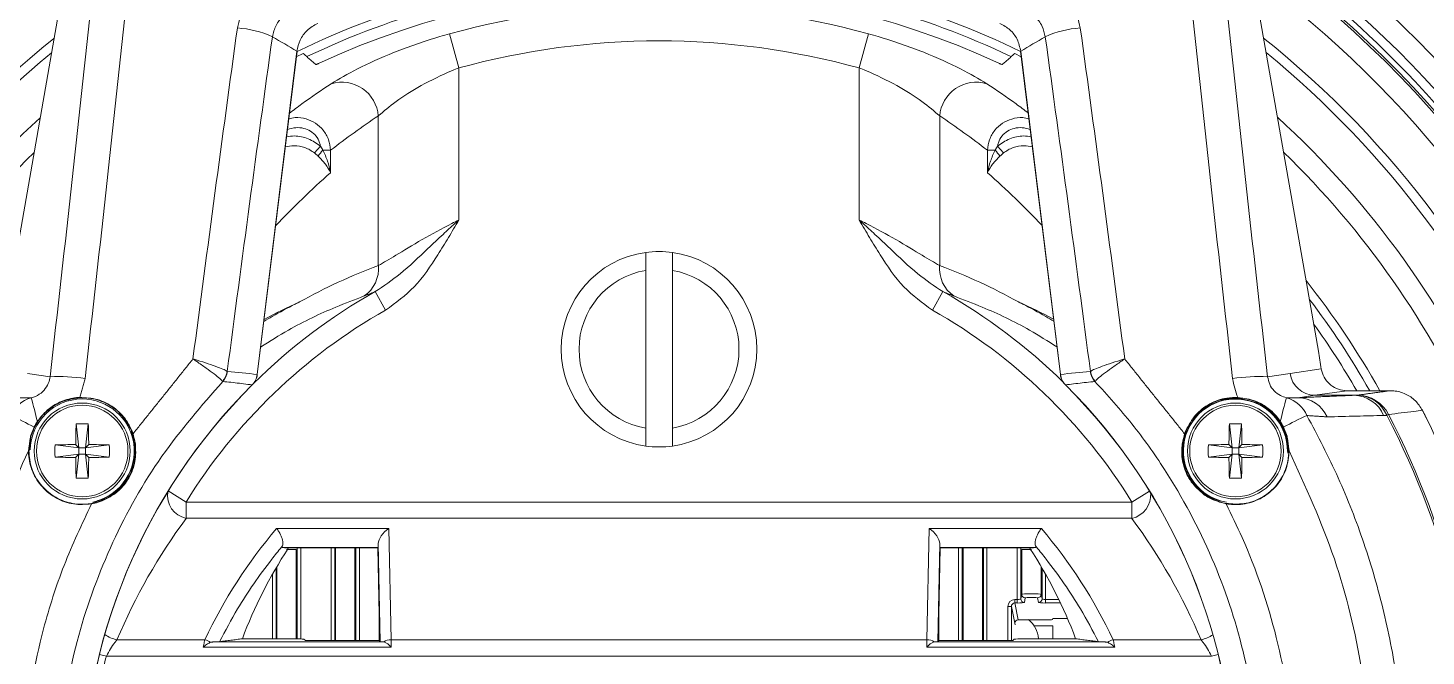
# Model space of a CAD drawing. Extents: x 16.7 to 113.1, y 4.5 to 84.5.
# Drawn here: x 105.198 to 109.13, y 36.293 to 38.061 of the extents above; entities that cross this region are included whole.
import ezdxf

# ---------------------------------------------------------------- set-up
doc = ezdxf.new("R2010")
doc.units = 0
doc.header["$MEASUREMENT"] = 0
doc.linetypes.add('SLD-SOLID', pattern=[0])
doc.layers.add('OBJECT', color=7, linetype='CONTINUOUS')

msp = doc.modelspace()

# ---------------------------------------------------------------- linework, layer by layer
at = {"layer": 'OBJECT', "linetype": 'SLD-SOLID', "lineweight": 15}
for p, q in [((105.3032, 38.217), (105.1171, 37.1513)), ((105.3032, 38.2165), (105.1171, 37.1508)), ((108.8273, 37.1513), (108.6411, 38.217)), ((108.8273, 37.1508), (108.6411, 38.2165)), ((106.4098, 37.9481), (106.3833, 38.0441)), ((107.5356, 37.9481), (107.5621, 38.0441)), ((105.8424, 37.0852), (105.9541, 37.9949)), ((105.8428, 37.0852), (105.9545, 37.9949)), ((105.9525, 37.979), (105.9722, 37.9886)), ((105.9545, 37.9949), (105.9541, 37.9949)), ((107.9918, 37.9795), (107.9732, 37.9886)), ((107.9899, 37.9949), (108.1016, 37.0852)), ((107.9899, 37.9949), (107.9903, 37.9949)), ((107.9903, 37.9949), (108.102, 37.0852)), ((106.4098, 37.9481), (106.4098, 37.5201)), ((107.5356, 37.9481), (107.5356, 37.5201)), ((106.1832, 37.8132), (106.1832, 37.392)), ((107.7622, 37.8132), (107.7622, 37.392)), ((106.0039, 37.7088), (106.0206, 37.7281)), ((106.0274, 37.7164), (106.0488, 37.7164)), ((106.0488, 37.7164), (106.0488, 37.6533)), ((107.8966, 37.7164), (107.8966, 37.6533)), ((107.918, 37.7164), (107.8966, 37.7164)), ((107.9415, 37.7088), (107.9248, 37.7281)), ((106.9352, 37.3783), (106.9352, 36.9346)), ((107.0102, 36.9346), (107.0102, 37.3783)), ((106.1744, 37.3186), (106.2038, 37.2666)), ((107.771, 37.3186), (107.7416, 37.2666)), ((108.8273, 37.1513), (108.8273, 37.1508)), ((105.1962, 37.0883), (105.2597, 37.0792)), ((105.8424, 37.0852), (105.8428, 37.0852)), ((108.1016, 37.0852), (108.102, 37.0852)), ((108.6847, 37.0792), (108.7482, 37.0883)), ((108.7482, 37.0883), (108.8357, 37.1008)), ((105.8282, 37.056), (105.8284, 37.0558)), ((108.116, 37.0558), (108.1161, 37.056)), ((108.8172, 37.0267), (108.7704, 37.02)), ((108.9075, 37.0397), (108.8172, 37.0267)), ((108.8172, 37.0267), (108.9278, 37.0267)), ((109.0296, 37.0397), (108.9075, 37.0397)), ((109.0248, 36.9729), (109.02, 36.9704)), ((105.3331, 36.9462), (105.3409, 36.8792)), ((105.3673, 36.9462), (105.3594, 36.8792)), ((108.5771, 36.9462), (108.5849, 36.8792)), ((108.6113, 36.9462), (108.6034, 36.8792)), ((105.2035, 36.8843), (105.2067, 36.9035)), ((105.3409, 36.8792), (105.3318, 36.8883)), ((105.3685, 36.8883), (105.3594, 36.8792)), ((108.5849, 36.8792), (108.5758, 36.8883)), ((108.6125, 36.8883), (108.6034, 36.8792)), ((105.2739, 36.8871), (105.3409, 36.8792)), ((105.2739, 36.8529), (105.3409, 36.8607)), ((105.3318, 36.8516), (105.3409, 36.8607)), ((105.3331, 36.7937), (105.3409, 36.8607)), ((105.3409, 36.8792), (105.3409, 36.8607)), ((105.3409, 36.8792), (105.3594, 36.8792)), ((105.3594, 36.8607), (105.3409, 36.8607)), ((105.4265, 36.8871), (105.3594, 36.8792)), ((105.3594, 36.8607), (105.3594, 36.8792)), ((105.3594, 36.8607), (105.3685, 36.8516)), ((105.4265, 36.8529), (105.3594, 36.8607)), ((105.3673, 36.7937), (105.3594, 36.8607)), ((108.5179, 36.8871), (108.5849, 36.8792)), ((108.5179, 36.8529), (108.5849, 36.8607)), ((108.5758, 36.8516), (108.5849, 36.8607)), ((108.5771, 36.7937), (108.5849, 36.8607)), ((108.5849, 36.8792), (108.5849, 36.8607)), ((108.5849, 36.8792), (108.6034, 36.8792)), ((108.6034, 36.8607), (108.5849, 36.8607)), ((108.6705, 36.8871), (108.6034, 36.8792)), ((108.6034, 36.8607), (108.6034, 36.8792)), ((108.6034, 36.8607), (108.6125, 36.8516)), ((108.6705, 36.8529), (108.6034, 36.8607)), ((108.6113, 36.7937), (108.6034, 36.8607)), ((105.4284, 36.742), (105.4385, 36.7487)), ((105.5921, 36.7576), (105.6427, 36.7264)), ((108.3525, 36.7572), (108.3026, 36.7264)), ((105.6427, 36.6805), (105.6427, 36.7264)), ((105.6427, 36.7264), (108.3026, 36.7264)), ((108.3026, 36.6805), (108.3026, 36.7264)), ((108.5587, 36.7242), (108.5681, 36.7223)), ((108.3026, 36.6805), (105.6427, 36.6805)), ((105.8969, 36.6517), (106.2124, 36.6517)), ((106.2124, 36.6517), (106.2189, 36.3388)), ((107.733, 36.6517), (107.7265, 36.3388)), ((108.0485, 36.6517), (107.733, 36.6517)), ((106.1824, 36.5987), (105.9132, 36.5987)), ((105.9289, 36.5977), (106.1814, 36.5977)), ((105.9525, 36.5929), (105.9525, 36.3412)), ((105.955, 36.3412), (105.955, 36.5977)), ((105.965, 36.5977), (105.965, 36.341)), ((106.0504, 36.3362), (106.0504, 36.5977)), ((106.0604, 36.5977), (106.0604, 36.3362)), ((106.0629, 36.3362), (106.0629, 36.5977)), ((106.1175, 36.5977), (106.1175, 36.3362)), ((106.12, 36.3362), (106.12, 36.5977)), ((106.13, 36.5977), (106.13, 36.3362)), ((106.1824, 36.5987), (106.1814, 36.5977)), ((106.1814, 36.5977), (106.1853, 36.4092)), ((106.1886, 36.3331), (106.1828, 36.6097)), ((107.7568, 36.3331), (107.7626, 36.6097)), ((107.764, 36.5977), (107.7601, 36.4092)), ((107.763, 36.5987), (107.764, 36.5977)), ((107.763, 36.5987), (108.0322, 36.5987)), ((108.0165, 36.5977), (107.764, 36.5977)), ((107.8154, 36.3362), (107.8154, 36.5977)), ((107.8254, 36.5977), (107.8254, 36.3362)), ((107.8279, 36.3362), (107.8279, 36.5977)), ((107.8825, 36.5977), (107.8825, 36.3362)), ((107.885, 36.3362), (107.885, 36.5977)), ((107.895, 36.5977), (107.895, 36.3362)), ((107.9804, 36.4521), (107.9804, 36.5977)), ((107.9904, 36.5977), (107.9904, 36.4539)), ((107.9929, 36.4665), (107.9929, 36.5929)), ((105.8954, 36.5404), (105.8954, 36.3415)), ((105.8979, 36.3415), (105.8979, 36.5446)), ((108.0475, 36.5446), (108.0475, 36.4665)), ((108.05, 36.4539), (108.05, 36.5404)), ((105.8854, 36.3415), (105.8854, 36.5231)), ((108.06, 36.5231), (108.06, 36.4521)), ((107.9904, 36.4539), (107.9929, 36.4665)), ((108.0029, 36.4565), (108.0004, 36.4439)), ((108.04, 36.4439), (108.0375, 36.4565)), ((108.0475, 36.4665), (108.05, 36.4539)), ((107.9639, 36.4321), (107.9539, 36.4321)), ((107.9539, 36.3362), (107.9539, 36.4321)), ((107.9639, 36.4321), (107.9639, 36.3362)), ((107.9741, 36.3806), (107.9639, 36.4321)), ((107.9738, 36.4521), (107.9804, 36.4521)), ((107.9738, 36.4422), (107.9738, 36.4521)), ((107.9738, 36.4422), (107.9832, 36.395)), ((107.9804, 36.4422), (107.9738, 36.4422)), ((107.9804, 36.4422), (107.9804, 36.4521)), ((108.06, 36.4521), (108.06, 36.4422)), ((108.06, 36.4521), (108.0973, 36.4521)), ((108.1021, 36.4422), (108.06, 36.4422)), ((106.1854, 36.3978), (106.1854, 36.3362)), ((107.76, 36.3978), (107.76, 36.3362)), ((107.9732, 36.3858), (107.9741, 36.3815)), ((107.9832, 36.395), (108.0697, 36.395)), ((108.0801, 36.3779), (108.0264, 36.3779)), ((108.0804, 36.3989), (108.0797, 36.3958)), ((108.0801, 36.3779), (108.0801, 36.3415)), ((108.0877, 36.3989), (108.0804, 36.3989)), ((105.4479, 36.3388), (105.6952, 36.3388)), ((105.9137, 36.3415), (105.8008, 36.3415)), ((105.9737, 36.3405), (105.9779, 36.3362)), ((106.2189, 36.3388), (107.7265, 36.3388)), ((107.9717, 36.3405), (107.9675, 36.3362)), ((108.0317, 36.3415), (108.1446, 36.3415)), ((108.4974, 36.3388), (108.2502, 36.3388)), ((105.3988, 36.2977), (105.4182, 36.2929)), ((106.2191, 36.318), (105.6908, 36.318)), ((105.7177, 36.3325), (106.1976, 36.3325)), ((106.1854, 36.3362), (105.9779, 36.3362)), ((106.1886, 36.3331), (106.1854, 36.3362)), ((107.7263, 36.318), (108.2545, 36.318)), ((108.2277, 36.3325), (107.7478, 36.3325)), ((107.7568, 36.3331), (107.76, 36.3362)), ((107.76, 36.3362), (107.9675, 36.3362)), ((108.5272, 36.2929), (105.4182, 36.2929)), ((108.5456, 36.2975), (108.5272, 36.2929))]:
    msp.add_line(p, q, dxfattribs=at)
at = {"layer": 'OBJECT', "linetype": 'SLD-SOLID', "lineweight": 15, "flags": 128}
for points in [[(105.2059, 36.9109), (105.2003, 36.865), (105.2005, 36.8597)], [(108.7428, 36.8495), (108.7441, 36.865), (108.7385, 36.9109)]]:
    msp.add_lwpolyline(points, dxfattribs=at)
at = {"layer": 'OBJECT', "linetype": 'SLD-SOLID', "lineweight": 15}
for centre, radius in [((105.3502, 36.87), 0.135), ((105.3502, 36.87), 0.1287), ((108.5942, 36.87), 0.135), ((108.5942, 36.87), 0.1287)]:
    msp.add_circle(centre, radius, dxfattribs=at)
for centre, radius, start, end in [((106.9727, 35.9065), 3.76, 16.2407, 79.9678), ((106.9727, 35.9065), 3.76, 108.0496, 163.7593), ((106.9727, 35.9065), 3.0068, 93.8025, 160.2009), ((106.9727, 35.9065), 3.0068, 19.7991, 86.1975), ((106.9727, 35.9065), 2.9472, 93.9337, 159.5632), ((106.9727, 35.9065), 2.9472, 20.4368, 86.0663), ((106.9727, 35.9065), 2.9217, 121.1451, 159.3669), ((106.9727, 35.9065), 2.9067, 121.4467, 159.3669), ((106.9727, 35.9065), 2.9217, 20.6331, 58.8549), ((106.9727, 35.9065), 2.9067, 20.6331, 58.5533), ((106.9727, 35.9065), 2.901, 121.6184, 159.7287), ((106.9727, 35.9065), 2.901, 20.2713, 58.3816), ((106.9727, 35.9065), 2.841, 126.047, 159.2386), ((106.9727, 35.9065), 2.3227, 95.19, 115.9848), ((106.9727, 35.9065), 2.2979, 95.19, 115.4799), ((106.9727, 35.9065), 2.2979, 64.5353, 84.81), ((106.9727, 35.9065), 2.3227, 64.0255, 84.81), ((106.9727, 35.9065), 2.841, 20.7614, 53.9816), ((106.9727, 35.9065), 2.2663, 65.0518, 114.9482), ((106.9727, 35.9065), 2.2174, 74.5854, 105.4146), ((106.9727, 35.9065), 2.7223, 128.6961, 158.2371), ((105.7698, 37.7825), 0.2786, 65.5444, 86.5355), ((108.1746, 37.7825), 0.2786, 93.4645, 114.4556), ((106.9727, 35.9065), 2.7223, 21.7629, 51.3353), ((106.9727, 35.9065), 2.6951, 129.3545, 157.3213), ((106.9727, 35.9065), 2.1178, 74.5854, 105.4146), ((106.9727, 35.9065), 2.6951, 22.6787, 50.6776), ((106.0805, 37.805), 0.103, 4.5856, 106.7283), ((107.8649, 37.805), 0.103, 73.2717, 175.4144), ((106.9727, 35.9065), 2.5781, 132.4736, 156.1759), ((106.9727, 35.9065), 2.5781, 23.8241, 47.5622), ((106.1137, 37.631), 0.1214, 135.3084, 145.3873), ((107.8317, 37.631), 0.1214, 34.6127, 44.6916), ((106.9727, 35.9065), 2.5186, 134.2685, 155.8244), ((106.9727, 35.9065), 2.5186, 24.1756, 45.7698), ((106.9727, 37.1565), 0.275, 97.8375, 262.1625), ((106.9727, 37.1565), 0.275, 82.1625, 97.8375), ((106.9727, 37.1565), 0.275, 277.8375, 82.1625), ((106.0901, 37.3832), 0.0936, 304.721, 5.4022), ((106.9727, 37.1565), 0.225, 99.5941, 260.4059), ((106.9727, 37.1565), 0.225, 279.5941, 80.4059), ((107.8553, 37.3832), 0.0936, 174.5978, 235.279), ((106.9727, 35.9065), 2.3227, 29.2024, 38.4121), ((106.9727, 35.9065), 1.6222, 119.4806, 134.6763), ((106.9727, 35.9065), 1.6222, 45.5018, 60.5194), ((106.9727, 35.9065), 2.2979, 29.5488, 37.251), ((106.9727, 35.9065), 1.5624, 119.4806, 148.3453), ((106.9727, 35.9065), 1.5624, 31.6547, 60.5194), ((106.9727, 35.9065), 2.2663, 30.0031, 35.6618), ((105.7083, 37.1009), 0.0503, 316.6578, 352.1924), ((105.7087, 37.0999), 0.0502, 317.0799, 353.0524), ((105.7925, 37.0913), 0.0502, 315.3225, 353.0262), ((105.7931, 37.0913), 0.05, 314.8733, 353), ((108.1513, 37.0913), 0.05, 187, 225.1267), ((108.1519, 37.0913), 0.0502, 186.9738, 224.6775), ((108.2357, 37.0999), 0.0502, 186.9476, 222.9201), ((108.2361, 37.1009), 0.0503, 187.8076, 223.3422), ((108.8176, 37.0966), 0.0698, 186.8424, 269.6829), ((105.2825, 36.5929), 0.4868, 81.0573, 92.6892), ((106.9722, 35.907), 1.6214, 134.8733, 225.7304), ((106.9722, 35.907), 1.6211, 134.8733, 180), ((106.9722, 35.907), 1.6211, 314.8733, 45.1267), ((106.9722, 35.907), 1.6214, 314.8733, 45.1267), ((108.6619, 36.5929), 0.4868, 87.3108, 98.9427), ((105.2308, 36.9337), 0.0894, 105.6603, 156.0862), ((105.3502, 36.87), 0.1464, 90, 178.8755), ((104.0311, 36.6759), 1.2248, 13.0884, 16.3001), ((105.2488, 37.0161), 0.0945, 2.1841, 2.8289), ((105.3502, 36.87), 0.1464, 286.266, 90), ((108.5942, 36.87), 0.1474, 90, 253.7192), ((108.5942, 36.87), 0.1464, 359.3219, 260.1244), ((108.5942, 36.87), 0.1474, 357.554, 90), ((108.6956, 37.0161), 0.0945, 177.1711, 177.8159), ((109.9133, 36.6759), 1.2248, 163.6999, 166.9116), ((108.7136, 36.9337), 0.0894, 23.9138, 74.3397), ((108.768, 36.9274), 0.0927, 24.6916, 88.5034), ((108.9253, 36.9336), 0.0932, 23.0895, 88.4744), ((108.9342, 36.934), 0.0932, 23.0049, 88.4728), ((108.9362, 36.9278), 0.0994, 27.0034, 89.7483), ((104.845, 36.2813), 0.7528, 60.5869, 66.1726), ((109.0994, 36.2813), 0.7528, 113.8274, 119.4131), ((106.9722, 35.907), 2.3074, 332.557, 27.443), ((106.9722, 35.907), 2.3128, 332.557, 27.443), ((105.2126, 36.932), 0.00541, 54.4284, 67.2036), ((105.2235, 36.9518), 0.00166, 24.3125, 68.2292), ((107.464, 36.872), 2.1322, 178.0047, 179.5614), ((105.3502, 36.618), 0.3287, 87.0143, 92.9857), ((103.2364, 36.872), 2.1322, 0.4386, 1.9953), ((105.4913, 36.9234), 0.00499, 109.7599, 121.5418), ((105.3502, 36.87), 0.15, 8.0526, 22.6139), ((105.4914, 36.923), 0.00479, 109.2733, 121.5488), ((108.5942, 36.87), 0.15, 157.6297, 171.7872), ((108.453, 36.923), 0.00479, 58.4512, 70.7267), ((108.4531, 36.9234), 0.00499, 58.4582, 70.2401), ((110.708, 36.872), 2.1322, 178.0047, 179.5614), ((108.5942, 36.618), 0.3287, 87.0143, 92.9857), ((106.4804, 36.872), 2.1322, 0.4386, 1.9953), ((108.7209, 36.9518), 0.00166, 111.7708, 155.6875), ((108.7318, 36.932), 0.00541, 112.7964, 125.5716), ((106.9722, 35.907), 2.4031, 333.8964, 26.1036), ((105.204, 36.9074), 0.00356, 60.7625, 79.421), ((105.2041, 36.9076), 0.00371, 60.9884, 78.913), ((105.3482, 34.7561), 2.1322, 90.4386, 91.9953), ((105.3522, 34.7561), 2.1322, 88.0047, 89.5614), ((105.3502, 36.87), 0.1474, 281.6987, 21.7182), ((105.4945, 36.9138), 0.00469, 105.5014, 117.9774), ((105.499, 36.8952), 0.00379, 265.4012, 283.061), ((105.499, 36.8949), 0.00387, 265.3572, 282.6561), ((108.4454, 36.8949), 0.00387, 257.3439, 274.6428), ((108.4454, 36.8952), 0.00379, 256.939, 274.5988), ((108.4499, 36.9138), 0.00469, 62.0226, 74.4986), ((108.5922, 34.7561), 2.1322, 90.4386, 91.9953), ((108.5962, 34.7561), 2.1322, 88.0047, 89.5614), ((108.7403, 36.9076), 0.00371, 101.087, 119.0116), ((108.7404, 36.9074), 0.00356, 100.579, 119.2375), ((105.1994, 36.8659), 0.00456, 80.3551, 92.9715), ((105.6022, 36.87), 0.3287, 177.0143, 182.9857), ((105.3482, 38.9838), 2.1322, 268.0047, 269.5614), ((107.464, 36.8679), 2.1322, 180.4386, 181.9953), ((103.2364, 36.8679), 2.1322, 358.0047, 359.5614), ((105.3522, 38.9838), 2.1322, 270.4386, 271.9953), ((105.0982, 36.87), 0.3287, 357.0143, 2.9857), ((106.9727, 37.1565), 0.275, 262.1625, 277.8375), ((108.8462, 36.87), 0.3287, 177.0143, 182.9857), ((108.5922, 38.9838), 2.1322, 268.0047, 269.5614), ((110.708, 36.8679), 2.1322, 180.4386, 181.9953), ((106.4804, 36.8679), 2.1322, 358.0047, 359.5614), ((108.5962, 38.9838), 2.1322, 270.4386, 271.9953), ((108.3422, 36.87), 0.3287, 357.0143, 2.9857), ((108.745, 36.8659), 0.00456, 87.0285, 99.6449), ((105.3502, 37.122), 0.3287, 267.0143, 272.9857), ((108.5942, 37.122), 0.3287, 267.0143, 272.9857), ((105.4376, 36.747), 0.00182, 22.6981, 66.9045), ((105.4377, 36.747), 0.00188, 23.489, 66.2109), ((105.6561, 36.7452), 0.0661, 171.098, 258.3145), ((108.2881, 36.7467), 0.0678, 282.3522, 4.4531), ((108.5067, 36.747), 0.00188, 113.7891, 156.511), ((108.5067, 36.747), 0.00182, 113.0955, 157.3019), ((105.3482, 36.7166), 0.0287, 9.5728, 11.4771), ((108.5962, 36.7166), 0.0287, 168.5229, 170.4272), ((106.9727, 35.9065), 1.25, 146.5702, 159.635), ((106.9727, 35.9065), 1.25, 20.365, 33.4298), ((108.0029, 36.4665), 0.01, 180.2093, 270.0035), ((108.0375, 36.4665), 0.01, 269.9965, 359.7907), ((108.0004, 36.4539), 0.01, 180.2093, 270.0035), ((108.04, 36.4539), 0.01, 269.9965, 359.7907), ((107.965, 36.3369), 0.075, 3.4988, 51.3126), ((105.4619, 36.4178), 0.0801, 233.1273, 259.9779), ((105.6873, 36.2992), 0.0404, 53.0463, 78.7468), ((106.2188, 36.3032), 0.0357, 89.769, 124.746), ((107.7266, 36.3032), 0.0357, 55.254, 90.231), ((108.2581, 36.2992), 0.0404, 101.2532, 126.9537), ((108.4835, 36.4178), 0.0802, 280.0276, 306.1253), ((106.9727, 35.9065), 1.6018, 166.0409, 167.2353)]:
    msp.add_arc(centre, radius, start, end, dxfattribs=at)
for centre, major_axis, ratio, start_param, end_param in [((102.9848, 35.9191), (2.1536, 17.275), 0.121842, 4.794773, 4.859221), ((103.0833, 35.907), (2.1532, 17.375), 0.121162, 4.794599, 4.859047), ((110.8611, 35.907), (-2.1532, 17.375), 0.121162, 1.424138, 1.488586), ((110.9596, 35.9191), (-2.1536, 17.275), 0.121842, 1.423964, 1.488412), ((107.6446, 35.907), (2.1532, 17.375), 0.121162, 1.461556, 1.515424), ((107.7431, 35.8949), (2.1536, 17.275), 0.121842, 1.46173, 1.51652), ((101.1787, 36.6183), (6.3338, -0.7777), 0.437652, 0.772069, 0.788423), ((112.7657, 36.6183), (6.3338, 0.7777), 0.437652, 2.353169, 2.369523), ((106.2013, 35.8949), (-2.1536, 17.275), 0.121842, 4.766665, 4.821455), ((106.2998, 35.907), (-2.1532, 17.375), 0.121162, 4.767761, 4.82163), ((107.5038, 35.9065), (2.3478, 0), 0.982242, 2.168176, 2.239213), ((106.4416, 35.9065), (2.3478, 0), 0.982242, 0.90238, 0.973417), ((107.7104, 35.9065), (2.4576, 0), 0.964711, 2.313304, 2.402461), ((106.2349, 35.9065), (2.4576, 0), 0.964711, 0.739825, 0.828289), ((106.7597, 35.9065), (1.6185, 0), 0.982242, 1.934938, 2.086532), ((107.1857, 35.9065), (1.6185, 0), 0.982242, 1.05506, 1.206655), ((106.6288, 35.9065), (1.5813, 0), 0.964711, 2.006488, 2.077177), ((107.3166, 35.9065), (1.5813, 0), 0.964711, 1.065189, 1.135104), ((108.7947, 36.9612), (-0.0611, 0.4899), 0.121842, 4.986179, 5.094438), ((105.7271, 36.0599), (1.6505, -0.2027), 0.620494, 1.577155, 1.627852), ((108.2172, 36.0599), (1.6505, 0.2027), 0.620494, 1.513741, 1.564438), ((106.9727, 35.6868), (0, 1.666), 0.99455, 0.931752, 1.168675), ((106.9727, 35.7199), (0, 1.4321), 0.989236, 0.862379, 1.12388), ((106.2124, 36.6287), (0.0267, 0.0273), 0.466243, 1.126498, 2.686076), ((107.733, 36.6287), (-0.0267, 0.0273), 0.466243, 3.59711, 5.156688), ((106.9727, 35.7199), (0, 1.4321), 0.989236, 5.159305, 5.420806), ((106.9727, 35.6868), (0, 1.666), 0.99455, 5.11451, 5.351434), ((106.1824, 36.6287), (0, 0.03), 0.017455, 3.159046, 4.025476), ((107.763, 36.6287), (0, 0.03), 0.017455, 2.25771, 3.124139), ((108.0202, 36.4665), (0.0273, 0), 0.055863, 0.017453, 3.124139), ((108.0202, 36.4565), (0.0173, 0), 0.088095, 0.017453, 3.124139), ((107.9739, 36.4321), (0.0039, -0.0197), 0.995992, 2.946752, 4.516017), ((107.9739, 36.4321), (-0.00197, 0.00993), 0.988086, 6.088345, 7.657609), ((107.9804, 36.4539), (0.01, 0), 0.17619, 4.712389, 6.265732), ((107.9804, 36.4439), (0.02, 0), 0.088095, 4.712389, 6.265732), ((108.06, 36.4439), (0.02, 0), 0.088095, 3.159046, 4.712389), ((108.06, 36.4539), (0.01, 0), 0.17619, 3.159046, 4.712389), ((106.1852, 36.3978), (0, 0.015), 0.017455, 4.712389, 5.585054), ((107.7602, 36.3978), (0, 0.015), 0.017455, 0.698132, 1.570796), ((107.9832, 36.3849), (0.00195, -0.00985), 0.995992, 2.946752, 4.430935), ((108.0697, 36.3958), (0.01, 0), 0.088095, 4.712389, 6.265732), ((105.9137, 36.3404), (0.06, 0), 0.017455, 0.017453, 1.570796), ((106.2186, 36.2929), (0, 0.06), 0.008728, 5.144849, 5.585054), ((107.7268, 36.2929), (0, 0.06), 0.008728, 0.698132, 1.138337), ((108.0317, 36.3404), (0.06, 0), 0.017455, 1.570796, 3.124139), ((106.2186, 36.3331), (0.03, 0), 0.027722, 3.169333, 3.937811), ((107.7268, 36.3331), (0.03, 0), 0.027722, 5.486967, 6.255445)]:
    msp.add_ellipse(centre, major_axis=major_axis, ratio=ratio, start_param=start_param, end_param=end_param, dxfattribs=at)
for points, knots in [([(109.5816, 37.9362), (109.5383, 37.9897), (109.4519, 38.0965), (109.2644, 38.2964), (109.1071, 38.4279), (109.0025, 38.5154)], [0, 0, 0, 0, 0.2511476, 0.5022951, 1, 1, 1, 1]), ([(109.0029, 38.5159), (109.0029, 38.5159), (109.1104, 38.4323), (109.2646, 38.2963), (109.4521, 38.0968), (109.5399, 37.9909), (109.5821, 37.9367), (109.5821, 37.9367)], [0, 0, 0, 0, 0.0000029, 0.497705, 0.7488528, 0.9999971, 1, 1, 1, 1]), ([(105.9023, 38.216), (105.8826, 38.2044), (105.8432, 38.1812), (105.8021, 38.1251), (105.7917, 38.0818), (105.7867, 38.0606)], [0, 0, 0, 0, 0.337927, 0.67584, 1, 1, 1, 1]), ([(108.1577, 38.0606), (108.1524, 38.0826), (108.1417, 38.1267), (108.0998, 38.1822), (108.0611, 38.2048), (108.0421, 38.216)], [0, 0, 0, 0, 0.336948, 0.673845, 1, 1, 1, 1]), ([(105.8852, 38.0361), (105.888, 38.047), (105.8936, 38.0688), (105.9149, 38.096), (105.9345, 38.1071), (105.9443, 38.1126)], [0, 0, 0, 0, 0.333729, 0.667104, 1, 1, 1, 1]), ([(108.0001, 38.1126), (108.0103, 38.1068), (108.0308, 38.0952), (108.0515, 38.0674), (108.0568, 38.046), (108.0592, 38.0361)], [0, 0, 0, 0, 0.3481208, 0.6964216, 1, 1, 1, 1]), ([(105.9541, 37.9949), (105.9565, 38.0058), (105.9613, 38.0274), (105.982, 38.0561), (106.0021, 38.0676), (106.0126, 38.0736)], [0, 0, 0, 0, 0.324144, 0.648, 1, 1, 1, 1]), ([(107.9318, 38.0736), (107.9416, 38.0681), (107.961, 38.0572), (107.9825, 38.0291), (107.9876, 38.0065), (107.9903, 37.9949)], [0, 0, 0, 0, 0.326673, 0.652869, 1, 1, 1, 1]), ([(106.0508, 37.9037), (106.0733, 37.9173), (106.1185, 37.9446), (106.2273, 37.9937), (106.3206, 38.0264), (106.3743, 38.0416), (106.3833, 38.0441)], [0, 0, 0, 0, 0.304165, 0.612213, 0.935018, 1, 1, 1, 1]), ([(107.8946, 37.9037), (107.8721, 37.9173), (107.8269, 37.9446), (107.7181, 37.9937), (107.6248, 38.0264), (107.5711, 38.0416), (107.5621, 38.0441)], [0, 0, 0, 0, 0.304165, 0.612213, 0.935018, 1, 1, 1, 1]), ([(106.0168, 37.9613), (106.0158, 37.9608), (106.0137, 37.9599), (106.0109, 37.9587), (106.0087, 37.9579), (106.0076, 37.9577), (106.0074, 37.9577), (106.0073, 37.9578)], [0, 0, 0, 0, 0.219651, 0.439264, 0.659733, 0.880541, 1, 1, 1, 1]), ([(107.9286, 37.9613), (107.9296, 37.9608), (107.9317, 37.9599), (107.9345, 37.9587), (107.9367, 37.9579), (107.9378, 37.9577), (107.938, 37.9577), (107.9381, 37.9578)], [0, 0, 0, 0, 0.219651, 0.439264, 0.659733, 0.880541, 1, 1, 1, 1]), ([(106.4098, 37.9481), (106.4036, 37.9456), (106.3666, 37.931), (106.3026, 37.8994), (106.2291, 37.8526), (106.1985, 37.8263), (106.1832, 37.8132)], [0, 0, 0, 0, 0.063317, 0.382239, 0.692331, 1, 1, 1, 1]), ([(107.5356, 37.9481), (107.5417, 37.9456), (107.5788, 37.931), (107.6428, 37.8994), (107.7163, 37.8526), (107.7469, 37.8263), (107.7622, 37.8132)], [0, 0, 0, 0, 0.063317, 0.382239, 0.692331, 1, 1, 1, 1]), ([(105.9331, 37.8206), (105.9447, 37.8294), (105.9838, 37.8589), (106.0232, 37.8852), (106.0508, 37.9037)], [0, 0, 0, 0, 0.298925, 1, 1, 1, 1]), ([(108.0112, 37.8214), (107.9999, 37.83), (107.9613, 37.8592), (107.9222, 37.8852), (107.8946, 37.9037)], [0, 0, 0, 0, 0.292278, 1, 1, 1, 1]), ([(105.9312, 37.8051), (105.9373, 37.8065), (105.9533, 37.8102), (105.9797, 37.8058), (106.007, 37.7937), (106.0293, 37.7735), (106.0449, 37.7468), (106.0475, 37.7264), (106.0488, 37.7164)], [0, 0, 0, 0, 0.111343, 0.293198, 0.464497, 0.637794, 0.820385, 1, 1, 1, 1]), ([(108.0132, 37.8053), (108.0074, 37.8066), (107.9917, 37.8102), (107.9657, 37.8057), (107.9384, 37.7937), (107.9161, 37.7735), (107.9005, 37.7468), (107.8979, 37.7264), (107.8966, 37.7164)], [0, 0, 0, 0, 0.105803, 0.288791, 0.461158, 0.635535, 0.819265, 1, 1, 1, 1]), ([(105.9249, 37.7544), (105.9323, 37.7555), (105.9528, 37.7584), (105.9874, 37.7508), (106.0095, 37.7357), (106.0206, 37.7281)], [0, 0, 0, 0, 0.2174757, 0.6081251, 1, 1, 1, 1]), ([(106.0206, 37.7281), (106.0198, 37.7313), (106.0176, 37.7416), (106.0089, 37.7571), (105.9928, 37.7711), (105.973, 37.7791), (105.9503, 37.7814), (105.9353, 37.7772), (105.9275, 37.775)], [0, 0, 0, 0, 0.082516, 0.264174, 0.436733, 0.609677, 0.796991, 1, 1, 1, 1]), ([(107.9248, 37.7281), (107.9255, 37.7313), (107.9278, 37.7416), (107.9365, 37.7571), (107.9525, 37.7711), (107.9724, 37.7791), (107.9947, 37.7813), (108.0094, 37.7773), (108.0169, 37.7752)], [0, 0, 0, 0, 0.08325, 0.266524, 0.440618, 0.6151, 0.804081, 1, 1, 1, 1]), ([(108.0194, 37.7545), (108.0124, 37.7555), (107.9922, 37.7584), (107.958, 37.7508), (107.9359, 37.7357), (107.9248, 37.7281)], [0, 0, 0, 0, 0.209606, 0.604184, 1, 1, 1, 1]), ([(106.0039, 37.7088), (105.9952, 37.7146), (105.9776, 37.7261), (105.9478, 37.7309), (105.9295, 37.7274), (105.9214, 37.7259)], [0, 0, 0, 0, 0.355648, 0.718783, 1, 1, 1, 1]), ([(106.0274, 37.7164), (106.032, 37.7063), (106.0414, 37.6857), (106.0468, 37.6643), (106.0487, 37.6534), (106.0488, 37.6533)], [0, 0, 0, 0, 0.48569, 0.9931942, 1, 1, 1, 1]), ([(107.918, 37.7164), (107.9134, 37.7063), (107.904, 37.6857), (107.8986, 37.6643), (107.8966, 37.6534), (107.8966, 37.6533)], [0, 0, 0, 0, 0.48569, 0.993194, 1, 1, 1, 1]), ([(107.9415, 37.7088), (107.9502, 37.7146), (107.9678, 37.7261), (107.9972, 37.7309), (108.0153, 37.7275), (108.0229, 37.726)], [0, 0, 0, 0, 0.3599, 0.727377, 1, 1, 1, 1]), ([(106.0488, 37.6533), (106.0487, 37.6534), (106.0453, 37.6614), (106.036, 37.6772), (106.0211, 37.6924), (106.0138, 37.6999)], [0, 0, 0, 0, 0.006424, 0.511279, 1, 1, 1, 1]), ([(107.8966, 37.6533), (107.8967, 37.6534), (107.9001, 37.6614), (107.9094, 37.6772), (107.9243, 37.6924), (107.9316, 37.6999)], [0, 0, 0, 0, 0.006424, 0.511279, 1, 1, 1, 1]), ([(106.1744, 37.3186), (106.1982, 37.3345), (106.2512, 37.3699), (106.3103, 37.4289), (106.362, 37.4768), (106.3902, 37.5027), (106.405, 37.5159), (106.4087, 37.5191), (106.4096, 37.52), (106.4098, 37.5201)], [0, 0, 0, 0, 0.27983, 0.624286, 0.809772, 0.953387, 0.988094, 0.997832, 1, 1, 1, 1]), ([(106.1832, 37.392), (106.1984, 37.4008), (106.2303, 37.4193), (106.3041, 37.4647), (106.3675, 37.4992), (106.4032, 37.5169), (106.4098, 37.5201)], [0, 0, 0, 0, 0.292814, 0.615698, 0.928629, 1, 1, 1, 1]), ([(106.4098, 37.5201), (106.4097, 37.52), (106.3998, 37.5036), (106.3805, 37.4707), (106.3413, 37.4066), (106.2903, 37.3299), (106.2319, 37.2871), (106.2038, 37.2666)], [0, 0, 0, 0, 0.001834, 0.174122, 0.346362, 0.686143, 1, 1, 1, 1]), ([(107.771, 37.3186), (107.7472, 37.3345), (107.6942, 37.3699), (107.6351, 37.4289), (107.5834, 37.4768), (107.5551, 37.5027), (107.5404, 37.5159), (107.5367, 37.5191), (107.5358, 37.52), (107.5356, 37.5201)], [0, 0, 0, 0, 0.27983, 0.624286, 0.809772, 0.953387, 0.988094, 0.997832, 1, 1, 1, 1]), ([(107.7622, 37.392), (107.747, 37.4008), (107.7151, 37.4193), (107.6413, 37.4647), (107.5779, 37.4992), (107.5422, 37.5169), (107.5356, 37.5201)], [0, 0, 0, 0, 0.292814, 0.615698, 0.928629, 1, 1, 1, 1]), ([(107.5356, 37.5201), (107.5357, 37.52), (107.5456, 37.5036), (107.5649, 37.4707), (107.6041, 37.4066), (107.6551, 37.3299), (107.7135, 37.2871), (107.7416, 37.2666)], [0, 0, 0, 0, 0.001834, 0.174122, 0.346362, 0.686143, 1, 1, 1, 1]), ([(107.0102, 37.3783), (107.0102, 37.3786), (107.0102, 37.3954), (107.0102, 37.4123), (107.0102, 37.4289)], [0, 0, 0, 0, 0.0137595, 1, 1, 1, 1]), ([(106.1434, 37.3063), (106.1167, 37.2961), (106.0454, 37.2687), (105.948, 37.2231), (105.8782, 37.1787), (105.8522, 37.1622)], [0, 0, 0, 0, 0.272584, 0.729887, 1, 1, 1, 1]), ([(105.9614, 37.2895), (105.9609, 37.2892), (105.9568, 37.2872), (105.9312, 37.2742), (105.8982, 37.2569), (105.869, 37.2393), (105.8611, 37.2346)], [0, 0, 0, 0, 0.017055, 0.121445, 0.764628, 1, 1, 1, 1]), ([(107.802, 37.3063), (107.8287, 37.2961), (107.9, 37.2687), (107.997, 37.2233), (108.0665, 37.1791), (108.0921, 37.1628)], [0, 0, 0, 0, 0.273609, 0.732632, 1, 1, 1, 1]), ([(107.984, 37.2895), (107.9845, 37.2892), (107.9886, 37.2872), (108.0142, 37.2742), (108.0468, 37.2571), (108.0757, 37.2397), (108.0832, 37.2352)], [0, 0, 0, 0, 0.0172409, 0.1227688, 0.7729612, 1, 1, 1, 1]), ([(105.7449, 37.0663), (105.743, 37.0685), (105.7391, 37.0727), (105.7222, 37.0862), (105.6993, 37.1032), (105.6778, 37.1182), (105.6652, 37.1268), (105.6619, 37.129), (105.6618, 37.1291)], [0, 0, 0, 0, 0.228228, 0.456399, 0.686137, 0.918664, 0.996837, 1, 1, 1, 1]), ([(105.6618, 37.1291), (105.6619, 37.129), (105.6657, 37.1279), (105.6804, 37.1235), (105.7051, 37.1155), (105.7318, 37.1062), (105.7514, 37.0984), (105.7559, 37.0955), (105.7582, 37.0941)], [0, 0, 0, 0, 0.003162, 0.08142, 0.31407, 0.54381, 0.771874, 1, 1, 1, 1]), ([(108.1862, 37.0941), (108.1885, 37.0955), (108.193, 37.0984), (108.2126, 37.1062), (108.2392, 37.1155), (108.264, 37.1235), (108.2787, 37.1279), (108.2825, 37.129), (108.2826, 37.1291)], [0, 0, 0, 0, 0.228126, 0.45619, 0.68593, 0.91858, 0.996838, 1, 1, 1, 1]), ([(108.2826, 37.1291), (108.2825, 37.129), (108.2792, 37.1268), (108.2665, 37.1182), (108.2451, 37.1032), (108.2222, 37.0862), (108.2053, 37.0727), (108.2014, 37.0685), (108.1995, 37.0663)], [0, 0, 0, 0, 0.003163, 0.081336, 0.313863, 0.543601, 0.771772, 1, 1, 1, 1]), ([(108.9075, 37.0397), (108.8995, 37.0405), (108.8834, 37.0421), (108.8619, 37.0543), (108.8455, 37.0721), (108.838, 37.0889), (108.8361, 37.0987), (108.8357, 37.1008)], [0, 0, 0, 0, 0.231454, 0.4628, 0.696832, 0.93503, 1, 1, 1, 1]), ([(105.2067, 37.0197), (105.2089, 37.0203), (105.2188, 37.023), (105.235, 37.0319), (105.2507, 37.0494), (105.2579, 37.0663), (105.2593, 37.0763), (105.2597, 37.0792)], [0, 0, 0, 0, 0.080939, 0.365196, 0.637409, 0.898732, 1, 1, 1, 1]), ([(105.7455, 37.0657), (105.6861, 36.9973), (105.5656, 36.8587), (105.43, 36.6158), (105.3319, 36.3505), (105.2807, 36.0722), (105.2769, 35.7875), (105.3203, 35.5097), (105.41, 35.2409), (105.5248, 35.0267), (105.6442, 34.859), (105.7192, 34.7775), (105.7568, 34.7365)], [0, 0, 0, 0, 0.105507, 0.213881, 0.322431, 0.434173, 0.541943, 0.652859, 0.760304, 0.870828, 0.9351, 1, 1, 1, 1]), ([(105.8282, 37.056), (105.8243, 37.0565), (105.8044, 37.0592), (105.7768, 37.0625), (105.7531, 37.0649), (105.7455, 37.0657)], [0, 0, 0, 0, 0.144675, 0.723378, 1, 1, 1, 1]), ([(108.1989, 37.0657), (108.1949, 37.0653), (108.1749, 37.0632), (108.1473, 37.0601), (108.1238, 37.057), (108.1161, 37.056)], [0, 0, 0, 0, 0.144675, 0.723378, 1, 1, 1, 1]), ([(108.1989, 34.7482), (108.2583, 34.8166), (108.3788, 34.9552), (108.5144, 35.1982), (108.6125, 35.4635), (108.6637, 35.7418), (108.6675, 36.0265), (108.6241, 36.3043), (108.5343, 36.573), (108.4208, 36.7849), (108.305, 36.9484), (108.2344, 37.0265), (108.1989, 37.0657)], [0, 0, 0, 0, 0.106181, 0.215248, 0.324491, 0.436948, 0.545406, 0.657031, 0.765163, 0.876393, 0.937925, 1, 1, 1, 1]), ([(108.6012, 37.0208), (108.6012, 37.0209), (108.5934, 37.0375), (108.5898, 37.0557), (108.5862, 37.0738)], [0, 0, 0, 0, 0.008018, 1, 1, 1, 1]), ([(108.6847, 37.0792), (108.6862, 37.0719), (108.6891, 37.0573), (108.7022, 37.0387), (108.719, 37.0256), (108.7319, 37.0216), (108.7377, 37.0197)], [0, 0, 0, 0, 0.262327, 0.524834, 0.784589, 1, 1, 1, 1]), ([(105.2241, 36.9533), (105.2345, 36.9663), (105.2527, 36.9892), (105.2927, 37.0117), (105.3224, 37.0195), (105.3403, 37.0206), (105.3432, 37.0208)], [0, 0, 0, 0, 0.3537973, 0.6237222, 0.9400594, 1, 1, 1, 1]), ([(105.3432, 37.0197), (105.3267, 37.0173), (105.2957, 37.0129), (105.2573, 36.9895), (105.2359, 36.9681), (105.227, 36.9553), (105.225, 36.9525)], [0, 0, 0, 0, 0.352536, 0.661542, 0.924397, 1, 1, 1, 1]), ([(105.3432, 37.0208), (105.3602, 37.0199), (105.3943, 37.0182), (105.4404, 36.9943), (105.4727, 36.9624), (105.4849, 36.9377), (105.4896, 36.9281)], [0, 0, 0, 0, 0.275398, 0.550788, 0.826421, 1, 1, 1, 1]), ([(105.4887, 36.9277), (105.4806, 36.9426), (105.4645, 36.9725), (105.4234, 37.0038), (105.381, 37.0191), (105.3537, 37.0196), (105.3432, 37.0197)], [0, 0, 0, 0, 0.276326, 0.552665, 0.828652, 1, 1, 1, 1]), ([(108.4548, 36.9281), (108.4629, 36.9431), (108.4791, 36.9732), (108.5205, 37.0047), (108.5631, 37.0202), (108.5907, 37.0206), (108.6012, 37.0208)], [0, 0, 0, 0, 0.276322, 0.552658, 0.828641, 1, 1, 1, 1]), ([(108.6012, 37.0197), (108.5843, 37.0189), (108.5504, 37.0171), (108.5046, 36.9934), (108.4725, 36.9618), (108.4604, 36.9372), (108.4557, 36.9277)], [0, 0, 0, 0, 0.2754048, 0.5508015, 0.8264431, 1, 1, 1, 1]), ([(108.6012, 37.0208), (108.6181, 37.0184), (108.6471, 37.0144), (108.6838, 36.9935), (108.7064, 36.9728), (108.7168, 36.9582), (108.7203, 36.9533)], [0, 0, 0, 0, 0.356931, 0.612992, 0.87017, 1, 1, 1, 1]), ([(108.7194, 36.9525), (108.7091, 36.9652), (108.6909, 36.9878), (108.6513, 37.0104), (108.6218, 37.0184), (108.604, 37.0195), (108.6012, 37.0197)], [0, 0, 0, 0, 0.35074, 0.624871, 0.939556, 1, 1, 1, 1]), ([(109.1202, 36.9845), (109.1141, 36.994), (109.1019, 37.0131), (109.0728, 37.032), (109.0475, 37.0392), (109.0329, 37.0396), (109.0296, 37.0397)], [0, 0, 0, 0, 0.302947, 0.605662, 0.913216, 1, 1, 1, 1]), ([(108.7953, 36.9699), (108.8257, 36.912), (108.8867, 36.7957), (108.9585, 36.6097), (109.0149, 36.4156), (109.0514, 36.2229), (109.0702, 36.0352), (109.0734, 35.8533), (109.0612, 35.6697), (109.0257, 35.4355), (108.9627, 35.2104), (108.8766, 34.998), (108.8224, 34.8955), (108.7953, 34.8441)], [0, 0, 0, 0, 0.088396, 0.177531, 0.26901, 0.361303, 0.442162, 0.523579, 0.606757, 0.690543, 0.843256, 0.921374, 1, 1, 1, 1]), ([(109.011, 36.9702), (108.9857, 36.9695), (108.9331, 36.9681), (108.8798, 36.9668), (108.8522, 36.9661)], [0, 0, 0, 0, 0.480478, 1, 1, 1, 1]), ([(109.1202, 36.9845), (109.1121, 36.9835), (109.0804, 36.9796), (109.0485, 36.9758), (109.0248, 36.9729)], [0, 0, 0, 0, 0.25403, 1, 1, 1, 1]), ([(106.9352, 36.9346), (106.9352, 36.9344), (106.9352, 36.9175), (106.9352, 36.9007), (106.9352, 36.884)], [0, 0, 0, 0, 0.01376, 1, 1, 1, 1]), ([(105.4385, 36.7487), (105.4508, 36.7597), (105.4752, 36.7813), (105.4956, 36.8257), (105.5014, 36.8628), (105.4994, 36.884), (105.4987, 36.891)], [0, 0, 0, 0, 0.307575, 0.605514, 0.870211, 1, 1, 1, 1]), ([(105.4999, 36.8911), (105.5007, 36.8742), (105.5023, 36.8405), (105.4838, 36.7939), (105.4602, 36.764), (105.444, 36.7513), (105.4394, 36.7477)], [0, 0, 0, 0, 0.309278, 0.616002, 0.89125, 1, 1, 1, 1]), ([(108.5049, 36.7477), (108.4924, 36.7588), (108.4679, 36.7805), (108.4475, 36.825), (108.4416, 36.8623), (108.4438, 36.8838), (108.4445, 36.8911)], [0, 0, 0, 0, 0.308983, 0.604099, 0.866165, 1, 1, 1, 1]), ([(108.4457, 36.891), (108.445, 36.8744), (108.4435, 36.8411), (108.4619, 36.7948), (108.4854, 36.7649), (108.5014, 36.7523), (108.5059, 36.7487)], [0, 0, 0, 0, 0.306652, 0.614034, 0.892132, 1, 1, 1, 1]), ([(105.1992, 36.8705), (105.1551, 36.7745), (105.0657, 36.5802), (105.0015, 36.3145), (104.9724, 36.0921), (104.9643, 35.9161), (104.9709, 35.7384), (104.9988, 35.5131), (105.0627, 35.2416), (105.1533, 35.0437), (105.1992, 34.9435)], [0, 0, 0, 0, 0.158308, 0.320393, 0.4075, 0.494607, 0.584228, 0.67385, 0.834938, 1, 1, 1, 1]), ([(105.3765, 36.7213), (105.3595, 36.72), (105.3255, 36.7174), (105.2765, 36.7351), (105.236, 36.7668), (105.2084, 36.8104), (105.1996, 36.8472), (105.1992, 36.8673), (105.1992, 36.8705)], [0, 0, 0, 0, 0.192555, 0.385109, 0.577707, 0.770474, 0.963486, 1, 1, 1, 1]), ([(105.2002, 36.8704), (105.2018, 36.8535), (105.205, 36.8197), (105.2308, 36.7747), (105.2689, 36.7405), (105.3163, 36.721), (105.3537, 36.7187), (105.3733, 36.7218), (105.3763, 36.7223)], [0, 0, 0, 0, 0.19323, 0.386467, 0.579539, 0.772364, 0.965005, 1, 1, 1, 1]), ([(108.7452, 36.8705), (108.7436, 36.8535), (108.7403, 36.8195), (108.7144, 36.7742), (108.6761, 36.7397), (108.6283, 36.72), (108.5906, 36.7178), (108.5709, 36.7209), (108.5679, 36.7213)], [0, 0, 0, 0, 0.19324, 0.386487, 0.579566, 0.772391, 0.965024, 1, 1, 1, 1]), ([(108.5681, 36.7223), (108.5849, 36.721), (108.6187, 36.7184), (108.6674, 36.7359), (108.7076, 36.7674), (108.7351, 36.8107), (108.7438, 36.8473), (108.7441, 36.8672), (108.7442, 36.8704)], [0, 0, 0, 0, 0.192566, 0.385131, 0.577738, 0.770507, 0.963514, 1, 1, 1, 1]), ([(108.7452, 34.9435), (108.7893, 35.0395), (108.8787, 35.2337), (108.9429, 35.4994), (108.972, 35.7219), (108.9801, 35.8978), (108.9735, 36.0756), (108.9456, 36.3009), (108.8817, 36.5724), (108.791, 36.7703), (108.7452, 36.8705)], [0, 0, 0, 0, 0.158308, 0.320393, 0.4075, 0.494607, 0.584228, 0.67385, 0.834938, 1, 1, 1, 1]), ([(105.3763, 36.7223), (105.3926, 36.7266), (105.4149, 36.7326), (105.4334, 36.7452), (105.4384, 36.7486)], [0, 0, 0, 0, 0.730797, 1, 1, 1, 1]), ([(105.4393, 36.7477), (105.425, 36.7391), (105.4054, 36.7273), (105.3827, 36.7226), (105.3765, 36.7213)], [0, 0, 0, 0, 0.7299255, 1, 1, 1, 1]), ([(108.5679, 36.7213), (108.5513, 36.7257), (108.5287, 36.7317), (108.51, 36.7443), (108.5051, 36.7477)], [0, 0, 0, 0, 0.7368928, 1, 1, 1, 1]), ([(108.506, 36.7486), (108.5201, 36.7401), (108.5394, 36.7283), (108.562, 36.7236), (108.5681, 36.7223)], [0, 0, 0, 0, 0.728741, 1, 1, 1, 1]), ([(105.3765, 35.0926), (105.3612, 35.1241), (105.3024, 35.2448), (105.2266, 35.4701), (105.1778, 35.7678), (105.18, 36.0723), (105.2267, 36.3327), (105.2958, 36.5502), (105.3495, 36.6641), (105.3765, 36.7213)], [0, 0, 0, 0, 0.062214, 0.238483, 0.419893, 0.595629, 0.776478, 0.887615, 1, 1, 1, 1]), ([(108.5679, 36.7213), (108.5832, 36.6899), (108.642, 36.5692), (108.7178, 36.3439), (108.7665, 36.0462), (108.7644, 35.7417), (108.7177, 35.4813), (108.6486, 35.2638), (108.5949, 35.1499), (108.5679, 35.0926)], [0, 0, 0, 0, 0.062214, 0.238483, 0.419893, 0.595629, 0.776478, 0.887615, 1, 1, 1, 1]), ([(105.8969, 36.6517), (105.8969, 36.6516), (105.8975, 36.651), (105.9001, 36.648), (105.9044, 36.6419), (105.9091, 36.6326), (105.9125, 36.6236), (105.9145, 36.6152), (105.9151, 36.6078), (105.9142, 36.6044), (105.9137, 36.6028)], [0, 0, 0, 0, 0.0037845, 0.0546584, 0.2494101, 0.4200307, 0.5715276, 0.7134545, 0.8567932, 1, 1, 1, 1]), ([(108.0485, 36.6517), (108.0485, 36.6516), (108.0479, 36.651), (108.0453, 36.648), (108.041, 36.6419), (108.0362, 36.6326), (108.0329, 36.6236), (108.0309, 36.6152), (108.0303, 36.6078), (108.0312, 36.6044), (108.0317, 36.6028)], [0, 0, 0, 0, 0.003785, 0.054658, 0.24941, 0.420031, 0.571528, 0.713454, 0.856793, 1, 1, 1, 1]), ([(105.9137, 36.6028), (105.9127, 36.6015), (105.9023, 36.5891), (105.8559, 36.5313), (105.7949, 36.4432), (105.7529, 36.3642), (105.7365, 36.3333)], [0, 0, 0, 0, 0.014416, 0.144501, 0.665406, 1, 1, 1, 1]), ([(105.9132, 36.5987), (105.9129, 36.599), (105.9125, 36.5994), (105.9133, 36.6017), (105.9137, 36.6028)], [0, 0, 0, 0, 0.555038, 1, 1, 1, 1]), ([(105.9223, 36.5975), (105.9222, 36.5976), (105.922, 36.5976), (105.9229, 36.5976), (105.9243, 36.5977), (105.9261, 36.5977), (105.9277, 36.5977), (105.9286, 36.5977), (105.9289, 36.5977)], [0, 0, 0, 0, 0.309489, 0.493725, 0.647289, 0.801487, 0.943399, 1, 1, 1, 1]), ([(105.9525, 36.5929), (105.9521, 36.5929), (105.9511, 36.5929), (105.9448, 36.5929), (105.9359, 36.5929), (105.9286, 36.5929), (105.925, 36.5929), (105.9249, 36.5929)], [0, 0, 0, 0, 0.248534, 0.497068, 0.745603, 0.994137, 1, 1, 1, 1]), ([(107.9929, 36.5929), (107.9933, 36.5929), (107.9943, 36.5929), (108.0006, 36.5929), (108.0095, 36.5929), (108.0168, 36.5929), (108.0204, 36.5929), (108.0204, 36.5929)], [0, 0, 0, 0, 0.248533, 0.497066, 0.745599, 0.994132, 1, 1, 1, 1]), ([(108.0231, 36.5976), (108.0231, 36.5976), (108.0232, 36.5976), (108.0224, 36.5976), (108.0211, 36.5977), (108.0193, 36.5977), (108.0177, 36.5977), (108.0168, 36.5977), (108.0165, 36.5977)], [0, 0, 0, 0, 0.178776, 0.397887, 0.580521, 0.763909, 0.932685, 1, 1, 1, 1]), ([(108.0317, 36.6028), (108.0327, 36.6015), (108.0431, 36.5891), (108.0895, 36.5313), (108.1505, 36.4432), (108.1925, 36.3642), (108.2089, 36.3333)], [0, 0, 0, 0, 0.0144157, 0.1445008, 0.6654056, 1, 1, 1, 1]), ([(108.0322, 36.5987), (108.0325, 36.599), (108.0329, 36.5994), (108.0321, 36.6017), (108.0317, 36.6028)], [0, 0, 0, 0, 0.555038, 1, 1, 1, 1]), ([(105.4182, 36.2929), (105.422, 36.2999), (105.4295, 36.314), (105.4401, 36.3292), (105.446, 36.3364), (105.4479, 36.3388)], [0, 0, 0, 0, 0.396075, 0.797134, 1, 1, 1, 1]), ([(105.6908, 36.318), (105.6918, 36.323), (105.6933, 36.3308), (105.6947, 36.3367), (105.6952, 36.3388)], [0, 0, 0, 0, 0.646691, 1, 1, 1, 1]), ([(108.2545, 36.318), (108.2536, 36.323), (108.2521, 36.3308), (108.2507, 36.3367), (108.2502, 36.3388)], [0, 0, 0, 0, 0.646691, 1, 1, 1, 1]), ([(108.5272, 36.2929), (108.5234, 36.2999), (108.5159, 36.314), (108.5053, 36.3292), (108.4994, 36.3364), (108.4974, 36.3388)], [0, 0, 0, 0, 0.396075, 0.797134, 1, 1, 1, 1]), ([(105.6908, 36.318), (105.6909, 36.3181), (105.6949, 36.3216), (105.7021, 36.3274), (105.7087, 36.3303), (105.7116, 36.3315)], [0, 0, 0, 0, 0.008868, 0.572493, 1, 1, 1, 1]), ([(105.7365, 36.3333), (105.7345, 36.3331), (105.7311, 36.3328), (105.7217, 36.3326), (105.7177, 36.3325)], [0, 0, 0, 0, 0.575319, 1, 1, 1, 1]), ([(106.1984, 36.3325), (106.2008, 36.3318), (106.2056, 36.3304), (106.2127, 36.3246), (106.2171, 36.3201), (106.219, 36.3181), (106.2191, 36.318)], [0, 0, 0, 0, 0.378286, 0.740602, 0.992265, 1, 1, 1, 1]), ([(107.7469, 36.3325), (107.7445, 36.3318), (107.7398, 36.3304), (107.7327, 36.3246), (107.7283, 36.3201), (107.7264, 36.3181), (107.7263, 36.318)], [0, 0, 0, 0, 0.378286, 0.740602, 0.992265, 1, 1, 1, 1]), ([(108.2089, 36.3333), (108.2109, 36.3331), (108.2143, 36.3328), (108.2237, 36.3326), (108.2277, 36.3325)], [0, 0, 0, 0, 0.575319, 1, 1, 1, 1]), ([(108.2545, 36.318), (108.2545, 36.3181), (108.2504, 36.3216), (108.2433, 36.3274), (108.2367, 36.3303), (108.2338, 36.3315)], [0, 0, 0, 0, 0.008868, 0.5724932, 1, 1, 1, 1])]:
    msp.add_open_spline(points, degree=3, knots=knots, dxfattribs=at)
for points in [[(106.0073, 37.9578), (105.9722, 37.9886)], [(107.9381, 37.9578), (107.9732, 37.9886)], [(106.0206, 37.7281), (106.0274, 37.7164)], [(107.9248, 37.7281), (107.918, 37.7164)], [(106.0138, 37.6999), (106.0039, 37.7088)], [(107.9316, 37.6999), (107.9415, 37.7088)], [(106.9352, 37.4289), (106.9352, 37.3783)], [(106.1744, 37.3186), (106.1434, 37.3063)], [(107.771, 37.3186), (107.802, 37.3063)], [(105.4933, 36.9183), (105.6618, 37.1291)], [(108.2826, 37.1291), (108.4511, 36.9183)], [(105.7582, 37.0941), (105.7586, 37.0938)], [(108.1858, 37.0938), (108.1862, 37.0941)], [(105.3582, 37.0738), (105.3432, 37.0208)], [(105.7455, 37.0657), (105.7449, 37.0663)], [(108.1995, 37.0663), (108.1989, 37.0657)], [(105.174, 37.02), (105.2067, 37.0197)], [(108.7377, 37.0197), (108.7704, 37.02)], [(108.7704, 37.02), (108.9278, 37.0267)], [(108.9278, 37.0267), (108.9367, 37.0271)], [(108.9367, 37.0271), (109.0296, 37.0397)], [(108.8522, 36.9661), (108.7953, 36.9699)], [(109.02, 36.9704), (109.011, 36.9702)], [(109.1302, 36.9643), (109.1202, 36.9845)], [(105.2048, 36.9113), (105.2147, 36.937)], [(105.2158, 36.9364), (105.2059, 36.9109)], [(105.2147, 36.937), (105.2241, 36.9533)], [(105.225, 36.9525), (105.2158, 36.9364)], [(105.4889, 36.9271), (105.4887, 36.9277)], [(105.4923, 36.9179), (105.4889, 36.9271)], [(105.4898, 36.9275), (105.4896, 36.9281)], [(105.4898, 36.9275), (105.4933, 36.9183)], [(107.0102, 36.884), (107.0102, 36.9346)], [(108.4511, 36.9183), (108.4546, 36.9275)], [(108.4555, 36.9271), (108.4521, 36.9179)], [(108.4548, 36.9281), (108.4546, 36.9275)], [(108.4557, 36.9277), (108.4555, 36.9271)], [(108.7286, 36.9364), (108.7194, 36.9525)], [(108.7203, 36.9533), (108.7297, 36.937)], [(108.7385, 36.9109), (108.7286, 36.9364)], [(108.7297, 36.937), (108.7396, 36.9113)], [(105.1992, 36.8705), (105.2047, 36.9109)], [(105.2058, 36.9105), (105.2002, 36.8704)], [(105.2048, 36.9113), (105.2047, 36.9109)], [(105.2058, 36.9105), (105.2059, 36.9109)], [(105.4987, 36.8914), (105.4923, 36.9179)], [(105.4933, 36.9183), (105.4998, 36.8915)], [(105.4987, 36.8914), (105.4987, 36.891)], [(105.4999, 36.8911), (105.4998, 36.8915)], [(108.4446, 36.8915), (108.4445, 36.8911)], [(108.4446, 36.8915), (108.4511, 36.9183)], [(108.4521, 36.9179), (108.4457, 36.8914)], [(108.4457, 36.891), (108.4457, 36.8914)], [(108.7385, 36.9109), (108.7386, 36.9105)], [(108.7442, 36.8704), (108.7386, 36.9105)], [(108.7397, 36.9109), (108.7396, 36.9113)], [(108.7397, 36.9109), (108.7452, 36.8705)], [(105.4385, 36.7487), (105.4384, 36.7486)], [(105.4393, 36.7477), (105.4394, 36.7477)], [(108.5049, 36.7477), (108.5051, 36.7477)], [(108.506, 36.7486), (108.5059, 36.7487)], [(105.9132, 36.5987), (105.9223, 36.5975)], [(108.0322, 36.5987), (108.0231, 36.5975)], [(107.9741, 36.3815), (107.9741, 36.3813)], [(108.1218, 36.3989), (108.0877, 36.3989)], [(105.7365, 36.3333), (105.8008, 36.3415)], [(108.2089, 36.3333), (108.1446, 36.3415)], [(105.7116, 36.3315), (105.7177, 36.3325)], [(106.1976, 36.3325), (106.1984, 36.3325)], [(107.7478, 36.3325), (107.7469, 36.3325)], [(108.2338, 36.3315), (108.2277, 36.3325)]]:
    msp.add_open_spline(points, degree=1, dxfattribs=at)

doc.saveas('drawing.dxf')
